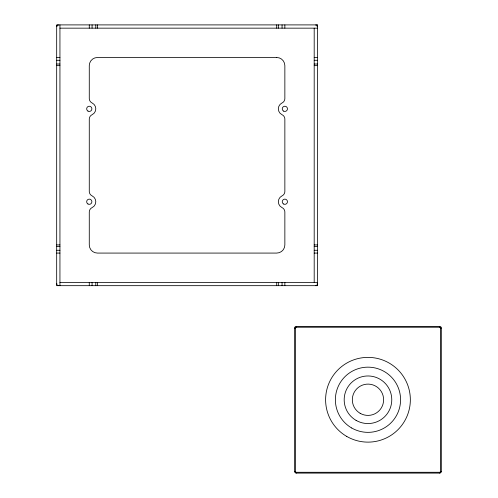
<?xml version="1.0" encoding="UTF-8"?>
<svg xmlns="http://www.w3.org/2000/svg" width="498" height="498" viewBox="0 0 498 498"><rect width="100%" height="100%" fill="white"/><g stroke="black" fill="none" stroke-linecap="round" stroke-linejoin="round"><path stroke-width="0.75" d="M57.04 26.531L56.685 26.531A1.631 1.631 0 0 1 58.31 24.9L58.31 25.168M316.977 26.531L317.444 26.531A1.631 1.631 0 0 0 315.825 24.9L315.825 25.168M59.941 28.162L317.45 28.162M56.679 57.494L59.941 57.494M314.194 57.494L317.45 57.494M56.679 60.289L59.941 60.289M314.194 60.289L317.45 60.289M56.679 64.018L59.941 64.018M314.194 64.018L317.45 64.018M56.679 65.643L59.941 65.643M314.194 65.643L317.45 65.643M56.679 244.923L59.941 244.923M314.194 244.923L317.45 244.923M56.679 246.554L59.941 246.554M314.194 246.554L317.45 246.554M56.679 250.282L59.941 250.282M314.194 250.282L317.45 250.282M56.679 253.077L59.941 253.077M314.194 253.077L317.45 253.077M59.941 282.41L317.45 282.41M56.691 284.041L57.046 284.041M316.977 284.041L317.444 284.041A1.631 1.631 0 0 1 315.825 285.671L315.825 285.609M296.266 326.414L439.69 326.414A1.631 1.631 0 0 1 441.321 328.045L441.321 471.469A1.631 1.631 0 0 1 439.69 473.1L296.266 473.1A1.631 1.631 0 0 1 294.635 471.469L294.635 328.045A1.631 1.631 0 0 1 296.266 326.414L296.266 327.23A0.815 0.815 0 0 0 295.451 328.045L295.451 471.469A0.815 0.815 0 0 0 296.266 472.285L439.69 472.285A0.815 0.815 0 0 0 440.506 471.469L440.506 328.045A0.815 0.815 0 0 0 439.69 327.23L296.266 327.23M294.648 328.045L295.451 328.045M440.506 328.045L441.303 328.045M294.648 471.469L295.451 471.469M440.506 471.469L441.303 471.469M439.69 326.433L439.69 327.23M439.69 472.285L439.69 473.088M314.194 28.162L314.194 282.41M296.266 472.285L296.266 473.088M284.856 24.9L284.856 28.162M284.856 282.41L284.856 285.671M282.061 24.9L282.061 28.162M282.061 282.41L282.061 285.671M278.338 24.9L278.338 28.162M278.338 282.41L278.338 285.671M276.707 24.9L276.707 28.162M276.707 282.41L276.707 285.671M97.427 24.9L97.427 28.162M97.427 282.41L97.427 285.671M95.797 24.9L95.797 28.162M95.797 282.41L95.797 285.671M92.074 24.9L92.074 28.162M92.074 282.41L92.074 285.671M89.279 24.9L89.279 28.162M89.279 282.41L89.279 285.671M59.941 24.9L59.941 285.671M58.31 285.609L58.31 285.665A1.631 1.631 0 0 1 56.679 284.041M317.45 24.9L56.679 24.9L56.679 285.671L317.45 285.671L317.45 24.9M276.707 57.494L97.427 57.494A8.149 8.149 0 0 0 89.279 65.643L89.279 98.529A4.887 4.887 0 0 0 92.074 102.943A6.518 6.518 0 0 1 92.074 114.727A4.887 4.887 0 0 0 89.279 119.147L89.279 191.425A4.887 4.887 0 0 0 92.074 195.845A6.518 6.518 0 0 1 92.074 207.622A4.887 4.887 0 0 0 89.279 212.042L89.279 244.923A8.149 8.149 0 0 0 97.427 253.077L276.707 253.077A8.149 8.149 0 0 0 284.856 244.923L284.856 212.042A4.887 4.887 0 0 0 282.061 207.622A6.518 6.518 0 0 1 282.061 195.845A4.887 4.887 0 0 0 284.856 191.425L284.856 119.147A4.887 4.887 0 0 0 282.061 114.727A6.518 6.518 0 0 1 282.061 102.943A4.887 4.887 0 0 0 284.856 98.529L284.856 65.643A8.149 8.149 0 0 0 276.707 57.494M356.076 420.368A23.798 23.798 0 0 0 391.77 399.757A23.798 23.798 0 0 0 356.076 379.152A23.798 23.798 0 0 0 356.076 420.368M360.154 413.309A15.643 15.643 0 0 0 383.622 399.757A15.643 15.643 0 0 0 360.154 386.205A15.643 15.643 0 0 0 360.154 413.309M351.681 427.987A32.594 32.594 0 0 0 400.573 399.757A32.594 32.594 0 0 0 351.681 371.527A32.594 32.594 0 0 0 351.681 427.987M346.789 436.453A42.374 42.374 0 0 0 410.352 399.757A42.374 42.374 0 0 0 346.789 363.061A42.374 42.374 0 0 0 346.789 436.453M87.972 111.091A2.608 2.608 0 0 0 91.887 108.838A2.608 2.608 0 0 0 87.972 106.578A2.608 2.608 0 0 0 87.972 111.091M87.972 203.993A2.608 2.608 0 0 0 91.887 201.734A2.608 2.608 0 0 0 87.972 199.474A2.608 2.608 0 0 0 87.972 203.993M283.555 203.993A2.608 2.608 0 0 0 287.464 201.734A2.608 2.608 0 0 0 283.555 199.474A2.608 2.608 0 0 0 283.555 203.993M283.555 111.091A2.608 2.608 0 0 0 287.464 108.838A2.608 2.608 0 0 0 283.555 106.578A2.608 2.608 0 0 0 283.555 111.091"/></g></svg>
